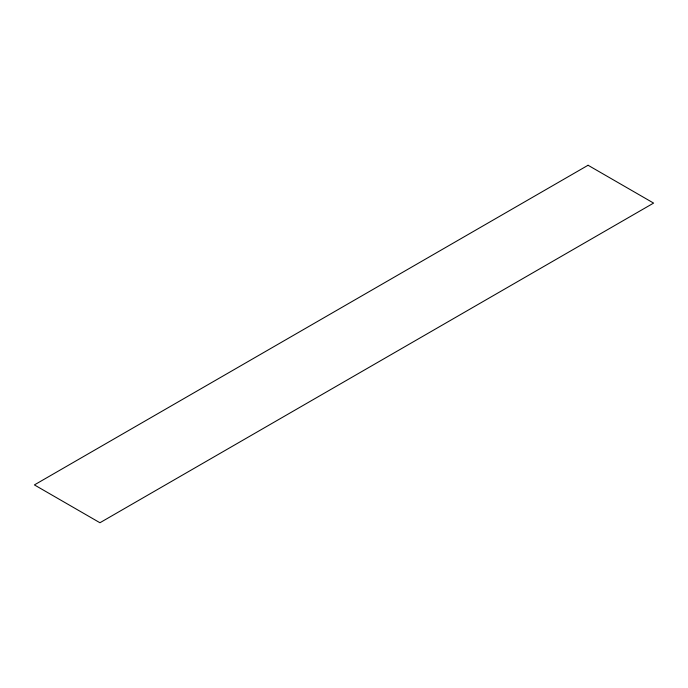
<?xml version="1.0" encoding="UTF-8"?>
<svg xmlns="http://www.w3.org/2000/svg" width="688" height="688" viewBox="0 0 688 688"><rect width="100%" height="100%" fill="white"/><g stroke="black" fill="none" stroke-linecap="round" stroke-linejoin="round"><path stroke-width="1.03" d="M588.068 165.258L34.4 484.911L99.932 522.742L653.6 203.089L588.068 165.258"/></g></svg>
